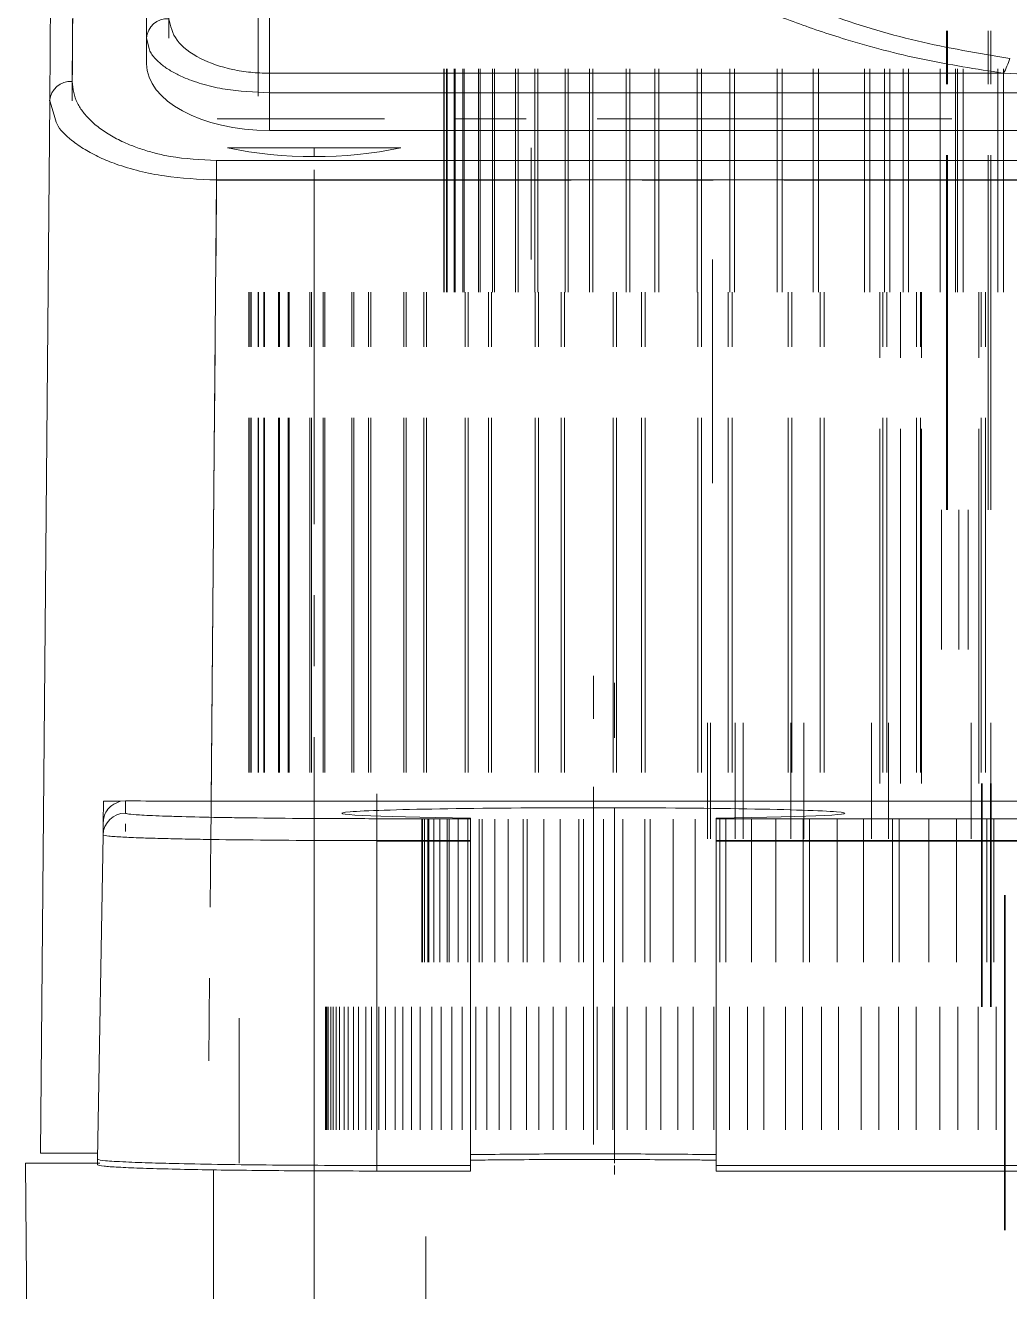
# Paper-space layout 'SW_Model_1' of a CAD drawing. Header units: millimetres. Extents: x 0 to 594, y 0 to 420.
# Drawn here: x 373.83 to 391.45, y 319.89 to 342.57 of the extents above; entities that cross this region are included whole.
import ezdxf

# ---------------------------------------------------------------- set-up
doc = ezdxf.new("R2010")
doc.units = ezdxf.units.MM
doc.linetypes.add('CENTER', pattern=[10.16, 6.35, -1.27, 1.27, -1.27])
doc.layers.add('SLD-0', color=179, linetype='Continuous')

psp = doc.layouts.new('SW_Model_1')

# ---------------------------------------------------------------- linework, layer by layer
at = {"layer": 'SLD-0', "color": 179, "linetype": 'Continuous', "lineweight": 15}
for p, q in [((375.996, 342.334), (375.996, 346.714)), ((374.662, 341.563), (374.704, 346.386)), ((374.262, 341.215), (374.304, 346.038)), ((376.045, 342.153), (375.996, 342.334)), ((375.996, 342.334), (375.996, 341.878)), ((378.196, 341.708), (378.196, 341.356)), ((391.34, 341.708), (378.196, 341.708)), ((392.266, 341.663), (391.34, 341.708)), ((378.196, 340.684), (378.196, 341.356)), ((378.196, 341.356), (392.266, 341.356)), ((374.262, 341.215), (374.097, 322.371)), ((374.344, 340.955), (374.262, 341.215)), ((378.196, 340.684), (409.796, 340.684)), ((380.546, 340.371), (377.446, 340.371)), ((377.249, 340.145), (377.249, 339.797)), ((410.743, 340.145), (377.249, 340.145)), ((377.152, 328.671), (377.249, 339.797)), ((410.743, 339.797), (377.249, 339.797)), ((375.22, 328.293), (375.228, 328.671)), ((375.228, 328.671), (375.531, 328.671)), ((375.622, 328.68), (375.531, 328.671)), ((375.622, 328.68), (375.618, 328.46)), ((377.152, 328.671), (392.496, 328.671)), ((380.118, 327.967), (380.118, 328.36)), ((380.118, 328.36), (381.796, 328.36)), ((381.796, 328.36), (381.796, 328.371)), ((381.796, 327.967), (381.796, 328.36)), ((386.196, 328.371), (386.196, 328.36)), ((386.196, 328.36), (401.796, 328.36)), ((386.196, 328.36), (386.196, 327.967)), ((375.218, 328.067), (375.222, 328.293)), ((375.116, 322.261), (375.218, 328.067)), ((375.32, 328.047), (375.218, 328.067)), ((381.796, 327.967), (380.118, 327.967)), ((380.118, 322.151), (380.118, 327.967)), ((381.796, 322.151), (381.796, 327.967)), ((401.796, 327.967), (386.196, 327.967)), ((386.196, 327.967), (386.196, 322.151)), ((374.097, 322.371), (375.118, 322.371)), ((375.116, 322.261), (375.115, 322.19)), ((375.116, 322.261), (375.116, 322.161)), ((373.826, 322.19), (374.196, 286.79)), ((375.161, 322.19), (373.826, 322.19)), ((380.118, 322.151), (380.118, 322.051)), ((380.118, 322.151), (381.796, 322.151)), ((381.796, 322.051), (380.118, 322.051)), ((381.796, 322.051), (381.796, 322.151)), ((401.796, 322.151), (386.196, 322.151)), ((386.196, 322.151), (386.196, 322.051)), ((401.796, 322.051), (386.196, 322.051))]:
    psp.add_line(p, q, dxfattribs=at)
at = {"layer": 'SLD-0', "color": 5, "linetype": 'CENTER', "lineweight": 15}
for p, q in [((376.396, 342.334), (376.396, 346.714)), ((374.704, 346.035), (374.662, 341.212)), ((377.996, 345.89), (377.996, 341.301)), ((378.196, 340.804), (378.196, 342.928)), ((390.318, 333.89), (390.318, 342.47)), ((390.337, 333.89), (390.337, 342.47)), ((391.064, 333.89), (391.064, 342.47)), ((391.116, 333.89), (391.116, 342.47)), ((381.319, 337.79), (381.319, 341.79)), ((381.323, 337.79), (381.323, 341.79)), ((381.368, 337.79), (381.368, 341.79)), ((381.378, 337.79), (381.378, 341.79)), ((381.506, 337.79), (381.506, 341.79)), ((381.525, 337.79), (381.525, 341.79)), ((381.658, 337.79), (381.658, 341.79)), ((381.683, 337.79), (381.683, 341.79)), ((381.937, 337.79), (381.937, 341.79)), ((381.969, 337.79), (381.969, 341.79)), ((382.189, 337.79), (382.189, 341.79)), ((382.228, 337.79), (382.228, 341.79)), ((382.602, 337.79), (382.602, 341.79)), ((382.648, 337.79), (382.648, 341.79)), ((382.95, 337.79), (382.95, 341.79)), ((383.001, 337.79), (383.001, 341.79)), ((383.489, 337.79), (383.489, 341.79)), ((383.548, 337.79), (383.548, 341.79)), ((383.925, 337.79), (383.925, 341.79)), ((383.989, 337.79), (383.989, 341.79)), ((384.581, 337.79), (384.581, 341.79)), ((384.651, 337.79), (384.651, 341.79)), ((385.097, 337.79), (385.097, 341.79)), ((385.171, 337.79), (385.171, 341.79)), ((385.855, 337.79), (385.855, 341.79)), ((385.935, 337.79), (385.935, 341.79)), ((386.442, 337.79), (386.442, 341.79)), ((386.525, 337.79), (386.525, 341.79)), ((387.289, 337.79), (387.289, 341.79)), ((387.377, 337.79), (387.377, 341.79)), ((387.934, 337.79), (387.934, 341.79)), ((388.025, 337.79), (388.025, 341.79)), ((388.853, 337.79), (388.853, 341.79)), ((388.948, 337.79), (388.948, 341.79)), ((389.207, 337.79), (389.207, 341.79)), ((389.305, 337.79), (389.305, 341.79)), ((389.543, 337.79), (389.543, 341.79)), ((389.641, 337.79), (389.641, 341.79)), ((390.205, 337.79), (390.205, 341.79)), ((390.479, 337.79), (390.479, 341.79)), ((390.516, 337.79), (390.516, 341.79)), ((390.616, 337.79), (390.616, 341.79)), ((391.24, 337.79), (391.24, 341.79)), ((391.341, 337.79), (391.341, 341.79)), ((388.046, 341.356), (379.595, 341.356)), ((410.734, 340.893), (377.259, 340.893)), ((378.996, 323.471), (378.996, 340.371)), ((378.996, 323.471), (378.996, 340.371)), ((378.996, 340.216), (378.996, 340.371)), ((378.996, 323.471), (378.996, 340.371)), ((378.996, 323.471), (378.996, 340.371)), ((382.882, 338.371), (382.882, 340.371)), ((377.249, 339.794), (410.743, 339.794)), ((377.145, 327.903), (377.247, 339.541)), ((386.129, 334.371), (386.129, 338.371)), ((377.828, 329.19), (377.828, 337.79)), ((377.831, 329.19), (377.831, 337.79)), ((377.861, 329.19), (377.861, 337.79)), ((377.867, 329.19), (377.867, 337.79)), ((377.992, 329.19), (377.992, 337.79)), ((378.003, 329.19), (378.003, 337.79)), ((378.095, 329.19), (378.095, 337.79)), ((378.109, 329.19), (378.109, 337.79)), ((378.357, 329.19), (378.357, 337.79)), ((378.377, 329.19), (378.377, 337.79)), ((378.529, 329.19), (378.529, 337.79)), ((378.551, 329.19), (378.551, 337.79)), ((378.919, 329.19), (378.919, 337.79)), ((378.947, 329.19), (378.947, 337.79)), ((379.157, 329.19), (379.157, 337.79)), ((379.187, 329.19), (379.187, 337.79)), ((379.671, 329.19), (379.671, 337.79)), ((379.706, 329.19), (379.706, 337.79)), ((379.972, 329.19), (379.972, 337.79)), ((380.01, 329.19), (380.01, 337.79)), ((380.602, 329.19), (380.602, 337.79)), ((380.645, 329.19), (380.645, 337.79)), ((380.963, 329.19), (380.963, 337.79)), ((381.008, 329.19), (381.008, 337.79)), ((381.703, 329.19), (381.703, 337.79)), ((381.752, 329.19), (381.752, 337.79)), ((382.118, 329.19), (382.118, 337.79)), ((382.17, 329.19), (382.17, 337.79)), ((382.957, 329.19), (382.957, 337.79)), ((383.013, 329.19), (383.013, 337.79)), ((383.422, 329.19), (383.422, 337.79)), ((383.48, 329.19), (383.48, 337.79)), ((384.351, 329.19), (384.351, 337.79)), ((384.412, 329.19), (384.412, 337.79)), ((384.86, 329.19), (384.86, 337.79)), ((384.922, 329.19), (384.922, 337.79)), ((385.866, 329.19), (385.866, 337.79)), ((385.931, 329.19), (385.931, 337.79)), ((386.412, 329.19), (386.412, 337.79)), ((386.479, 329.19), (386.479, 337.79)), ((387.483, 329.19), (387.483, 337.79)), ((387.552, 329.19), (387.552, 337.79)), ((388.06, 329.19), (388.06, 337.79)), ((388.13, 329.19), (388.13, 337.79)), ((389.126, 328.99), (389.126, 337.79)), ((389.182, 329.19), (389.182, 337.79)), ((389.254, 329.19), (389.254, 337.79)), ((389.497, 328.99), (389.497, 337.79)), ((389.782, 329.19), (389.782, 337.79)), ((389.855, 329.19), (389.855, 337.79)), ((389.871, 328.99), (389.871, 337.79)), ((390.899, 328.99), (390.899, 337.79)), ((390.942, 329.19), (390.942, 337.79)), ((391.016, 329.19), (391.016, 337.79)), ((377.213, 335.663), (377.112, 324.023)), ((390.233, 331.39), (390.233, 333.89)), ((390.541, 331.39), (390.541, 333.89)), ((390.707, 331.39), (390.707, 333.89)), ((383.996, 322.583), (383.996, 330.92)), ((383.996, 322.528), (383.996, 330.886)), ((384.375, 322.19), (384.375, 330.79)), ((386.042, 327.998), (386.042, 330.076)), ((386.092, 327.998), (386.092, 330.076)), ((386.534, 327.998), (386.534, 330.076)), ((386.681, 327.998), (386.681, 330.076)), ((387.535, 327.998), (387.535, 330.076)), ((387.768, 327.998), (387.768, 330.076)), ((388.976, 327.998), (388.976, 330.076)), ((389.279, 327.998), (389.279, 330.076)), ((390.759, 327.998), (390.759, 330.076)), ((391.112, 327.998), (391.112, 330.076)), ((390.949, 328.99), (390.949, 324.99)), ((390.957, 328.99), (390.957, 324.99)), ((391.106, 328.99), (391.106, 324.99)), ((391.121, 328.99), (391.121, 324.99)), ((380.118, 323.261), (380.118, 328.803)), ((380.118, 323.201), (380.118, 328.778)), ((375.619, 328.128), (375.621, 328.265)), ((375.619, 328.128), (375.621, 328.264)), ((380.926, 325.79), (380.926, 328.35)), ((380.94, 325.79), (380.94, 328.35)), ((380.975, 325.79), (380.975, 328.35)), ((381.035, 325.79), (381.035, 328.35)), ((381.053, 325.79), (381.053, 328.35)), ((381.142, 325.79), (381.142, 328.35)), ((381.245, 325.79), (381.245, 328.35)), ((381.379, 325.79), (381.379, 328.35)), ((381.414, 325.79), (381.414, 328.35)), ((381.576, 325.79), (381.576, 328.35)), ((381.746, 325.79), (381.746, 328.35)), ((381.952, 325.79), (381.952, 328.35)), ((382.003, 325.79), (382.003, 328.35)), ((382.235, 325.79), (382.235, 328.35)), ((382.469, 325.79), (382.469, 328.35)), ((382.742, 325.79), (382.742, 328.35)), ((382.809, 325.79), (382.809, 328.35)), ((383.107, 325.79), (383.107, 328.35)), ((383.4, 325.79), (383.4, 328.35)), ((383.737, 325.79), (383.737, 328.35)), ((383.817, 325.79), (383.817, 328.35)), ((384.177, 325.79), (384.177, 328.35)), ((384.524, 325.79), (384.524, 328.35)), ((384.918, 325.79), (384.918, 328.35)), ((385.011, 325.79), (385.011, 328.35)), ((385.425, 325.79), (385.425, 328.35)), ((385.82, 325.79), (385.82, 328.35)), ((386.264, 325.79), (386.264, 328.35)), ((386.368, 325.79), (386.368, 328.35)), ((386.829, 325.79), (386.829, 328.35)), ((387.266, 325.79), (387.266, 328.35)), ((387.751, 325.79), (387.751, 328.35)), ((387.865, 325.79), (387.865, 328.35)), ((388.364, 325.79), (388.364, 328.35)), ((388.834, 325.79), (388.834, 328.35)), ((389.353, 325.79), (389.353, 328.35)), ((389.474, 325.79), (389.474, 328.35)), ((390.003, 325.79), (390.003, 328.35)), ((390.498, 325.79), (390.498, 328.35)), ((391.04, 325.79), (391.04, 328.35)), ((391.167, 325.79), (391.167, 328.35)), ((381.796, 327.96), (380.118, 327.96)), ((381.796, 327.96), (380.118, 327.96)), ((401.796, 327.96), (386.196, 327.96)), ((401.796, 327.96), (386.196, 327.96)), ((391.356, 320.99), (391.356, 326.99)), ((391.369, 320.99), (391.369, 326.99)), ((379.198, 324.99), (379.198, 322.79)), ((379.206, 324.99), (379.206, 322.79)), ((379.225, 324.99), (379.225, 322.79)), ((379.249, 324.99), (379.249, 322.79)), ((379.293, 324.99), (379.293, 322.79)), ((379.335, 324.99), (379.335, 322.79)), ((379.39, 324.99), (379.39, 322.79)), ((379.448, 324.99), (379.448, 322.79)), ((379.534, 324.99), (379.534, 322.79)), ((379.609, 324.99), (379.609, 322.79)), ((379.701, 324.99), (379.701, 322.79)), ((379.791, 324.99), (379.791, 322.79)), ((379.92, 324.99), (379.92, 322.79)), ((380.026, 324.99), (380.026, 322.79)), ((380.153, 324.99), (380.153, 322.79)), ((380.275, 324.99), (380.275, 322.79)), ((380.445, 324.99), (380.445, 322.79)), ((380.582, 324.99), (380.582, 322.79)), ((380.743, 324.99), (380.743, 322.79)), ((380.895, 324.99), (380.895, 322.79)), ((381.104, 324.99), (381.104, 322.79)), ((381.272, 324.99), (381.272, 322.79)), ((381.465, 324.99), (381.465, 322.79)), ((381.646, 324.99), (381.646, 322.79)), ((381.892, 324.99), (381.892, 322.79)), ((382.087, 324.99), (382.087, 322.79)), ((382.312, 324.99), (382.312, 322.79)), ((382.52, 324.99), (382.52, 322.79)), ((382.8, 324.99), (382.8, 322.79)), ((383.022, 324.99), (383.022, 322.79)), ((383.274, 324.99), (383.274, 322.79)), ((383.507, 324.99), (383.507, 322.79)), ((383.82, 324.99), (383.82, 322.79)), ((384.065, 324.99), (384.065, 322.79)), ((384.343, 324.99), (384.343, 322.79)), ((384.599, 324.99), (384.599, 322.79)), ((384.94, 324.99), (384.94, 322.79)), ((385.207, 324.99), (385.207, 322.79)), ((385.508, 324.99), (385.508, 322.79)), ((385.784, 324.99), (385.784, 322.79)), ((386.151, 324.99), (386.151, 322.79)), ((386.436, 324.99), (386.436, 322.79)), ((386.757, 324.99), (386.757, 322.79)), ((387.051, 324.99), (387.051, 322.79)), ((387.439, 324.99), (387.439, 322.79)), ((387.74, 324.99), (387.74, 322.79)), ((388.079, 324.99), (388.079, 322.79)), ((388.386, 324.99), (388.386, 322.79)), ((388.793, 324.99), (388.793, 322.79)), ((389.107, 324.99), (389.107, 322.79)), ((389.459, 324.99), (389.459, 322.79)), ((389.778, 324.99), (389.778, 322.79)), ((390.198, 324.99), (390.198, 322.79)), ((390.522, 324.99), (390.522, 322.79)), ((390.884, 324.99), (390.884, 322.79)), ((391.211, 324.99), (391.211, 322.79)), ((377.656, 324.79), (377.656, 322.19)), ((377.656, 324.79), (377.656, 322.19)), ((378.996, 324.79), (378.996, 322.19)), ((378.996, 324.79), (378.996, 322.19)), ((378.996, 324.79), (378.996, 324.59)), ((378.996, 324.79), (378.996, 324.59)), ((377.656, 324.59), (377.656, 322.19)), ((377.656, 324.59), (377.656, 322.19)), ((378.996, 324.59), (378.996, 322.19)), ((378.996, 324.59), (378.996, 322.19)), ((378.996, 322.19), (378.996, 286.79)), ((378.996, 322.19), (378.996, 286.79)), ((384.375, 321.99), (384.375, 322.15)), ((378.996, 321.99), (378.996, 286.79)), ((378.996, 321.99), (378.996, 311.99)), ((380.996, 311.99), (380.996, 321.99)), ((380.996, 311.99), (380.996, 321.99))]:
    psp.add_line(p, q, dxfattribs=at)
at = {"layer": 'SLD-0', "color": 8, "linetype": 'Continuous', "lineweight": 15}
psp.add_line((377.196, 322.072), (377.196, 286.79), dxfattribs=at)
at = {"layer": 'SLD-0', "color": 179, "linetype": 'Continuous', "lineweight": 15}
for centre, radius, start, end in [((376.373, 342.308), 0.378, 86.5486, 176.0729), ((390.179, 342.35), 1.327, 331.0748, 343.4201), ((374.638, 341.186), 0.378, 86.449, 175.6082), ((375.618, 328.06), 0.4, 89.9927, 178.9932)]:
    psp.add_arc(centre, radius, start, end, dxfattribs=at)
for centre, major_axis, ratio, start_param, end_param in [((378.196, 341.878), (2.2, 0), 0.54285, 3.141593, 4.712389), ((378.996, 342.587), (4.367, 0), 0.54285, 4.349461, 5.075317), ((377.153, 328.737), (3, 0), 0.022043, 4.176787, 4.712121), ((383.996, 328.457), (4.5, 0), 0.022039, 5.223205, 10.484759)]:
    psp.add_ellipse(centre, major_axis=major_axis, ratio=ratio, start_param=start_param, end_param=end_param, dxfattribs=at)
for points, knots in [([(382.835, 347.328), (382.849, 347.291), (382.885, 347.192), (382.968, 346.987), (383.106, 346.696), (383.288, 346.371), (383.485, 346.07), (383.667, 345.821), (383.914, 345.513), (384.247, 345.149), (384.692, 344.736), (385.151, 344.367), (385.657, 344.009), (386.223, 343.662), (386.859, 343.326), (387.514, 343.027), (388.457, 342.658), (389.737, 342.263), (390.89, 342.067), (391.451, 341.971)], [0, 0, 0, 0, 0.01578, 0.041763, 0.086688, 0.140234, 0.182078, 0.218856, 0.250432, 0.320293, 0.385446, 0.445673, 0.500779, 0.567526, 0.631491, 0.692599, 0.750786, 0.87883, 1, 1, 1, 1]), ([(382.207, 347.065), (382.317, 346.826), (382.537, 346.352), (383.023, 345.665), (383.602, 345.024), (384.269, 344.434), (385.01, 343.898), (385.815, 343.418), (386.669, 342.994), (387.559, 342.627), (388.621, 342.27), (389.868, 341.939), (390.853, 341.785), (391.34, 341.708)], [0, 0, 0, 0, 0.1011419, 0.2005921, 0.2990969, 0.3893042, 0.4774427, 0.5642278, 0.6431021, 0.720091, 0.7958844, 0.899018, 1, 1, 1, 1]), ([(378.196, 341.708), (378.083, 341.711), (377.857, 341.718), (377.415, 341.79), (376.906, 341.968), (376.48, 342.294), (376.425, 342.554), (376.396, 342.685)], [0, 0, 0, 0, 0.112153, 0.225146, 0.461018, 0.726875, 1, 1, 1, 1]), ([(377.249, 340.145), (376.967, 340.159), (376.59, 340.178), (376.163, 340.272), (375.918, 340.342), (375.668, 340.434), (375.421, 340.55), (375.19, 340.694), (375.003, 340.847), (374.859, 341.007), (374.704, 341.241), (374.679, 341.431), (374.662, 341.563)], [0, 0, 0, 0, 0.19251, 0.257018, 0.322034, 0.388424, 0.473508, 0.559423, 0.647695, 0.728248, 0.809949, 1, 1, 1, 1]), ([(375.531, 328.671), (375.476, 328.652), (375.381, 328.618), (375.285, 328.512), (375.232, 328.404), (375.225, 328.328), (375.222, 328.293)], [0, 0, 0, 0, 0.351973, 0.610891, 0.817801, 1, 1, 1, 1]), ([(375.618, 328.46), (375.63, 328.454), (375.653, 328.443), (375.827, 328.429), (376.043, 328.417), (376.275, 328.408), (376.636, 328.396), (377.073, 328.386), (377.57, 328.378), (378.152, 328.37), (378.999, 328.362), (379.743, 328.361), (380.118, 328.36)], [0, 0, 0, 0, 0.1067558, 0.213789, 0.2823043, 0.3505976, 0.419476, 0.551843, 0.6178167, 0.6845626, 0.8410705, 1, 1, 1, 1]), ([(375.116, 322.261), (375.145, 322.252), (375.197, 322.236), (375.526, 322.217), (375.84, 322.204), (376.082, 322.196), (376.328, 322.189), (376.729, 322.179), (377.346, 322.168), (378.233, 322.158), (379.167, 322.152), (379.804, 322.151), (380.118, 322.151)], [0, 0, 0, 0, 0.154852, 0.289808, 0.34988, 0.404949, 0.455013, 0.500072, 0.630182, 0.756874, 0.880146, 1, 1, 1, 1]), ([(381.796, 322.345), (381.832, 322.345), (382.075, 322.348), (382.58, 322.353), (383.282, 322.357), (383.987, 322.358), (384.682, 322.357), (385.359, 322.353), (385.873, 322.349), (386.135, 322.345), (386.196, 322.345)], [0, 0, 0, 0, 0.028121, 0.189022, 0.346243, 0.499784, 0.647097, 0.798176, 0.953021, 1, 1, 1, 1]), ([(386.196, 322.244), (386.1, 322.246), (385.787, 322.25), (385.195, 322.254), (384.449, 322.257), (383.687, 322.258), (382.936, 322.255), (382.295, 322.251), (381.936, 322.246), (381.796, 322.244)], [0, 0, 0, 0, 0.073343, 0.23785, 0.402319, 0.566789, 0.731237, 0.895686, 1, 1, 1, 1]), ([(380.118, 322.051), (379.837, 322.051), (379.275, 322.052), (378.455, 322.056), (377.683, 322.064), (376.979, 322.074), (376.366, 322.087), (375.857, 322.102), (375.473, 322.119), (375.18, 322.139), (375.14, 322.153), (375.116, 322.161)], [0, 0, 0, 0, 0.107342, 0.214683, 0.322024, 0.429365, 0.536718, 0.644071, 0.751448, 0.858826, 1, 1, 1, 1])]:
    psp.add_open_spline(points, degree=3, knots=knots, dxfattribs=at)
at = {"layer": 'SLD-0', "color": 8, "linetype": 'Continuous', "lineweight": 15}
for points, knots in [([(378.196, 341.356), (377.925, 341.37), (377.509, 341.39), (377.015, 341.503), (376.716, 341.605), (376.486, 341.715), (376.311, 341.823), (376.163, 341.954), (376.064, 342.067), (376.048, 342.137), (376.045, 342.153)], [0, 0, 0, 0, 0.255752, 0.391198, 0.532212, 0.625357, 0.726137, 0.834644, 0.963001, 1, 1, 1, 1]), ([(377.249, 339.797), (376.932, 339.811), (376.449, 339.833), (375.858, 339.954), (375.473, 340.068), (375.15, 340.2), (374.88, 340.342), (374.607, 340.537), (374.391, 340.746), (374.356, 340.902), (374.344, 340.955)], [0, 0, 0, 0, 0.218203, 0.331958, 0.449273, 0.541785, 0.640344, 0.745095, 0.912315, 1, 1, 1, 1]), ([(380.118, 327.967), (379.767, 327.968), (379.05, 327.969), (378.005, 327.977), (377.283, 327.985), (376.844, 327.993), (376.631, 327.997), (376.429, 328.001), (376.173, 328.008), (375.865, 328.017), (375.529, 328.031), (375.393, 328.041), (375.32, 328.047)], [0, 0, 0, 0, 0.157401, 0.32109, 0.491063, 0.534634, 0.578601, 0.622962, 0.667718, 0.758916, 0.869684, 1, 1, 1, 1])]:
    psp.add_open_spline(points, degree=3, knots=knots, dxfattribs=at)

doc.saveas('drawing.dxf')
